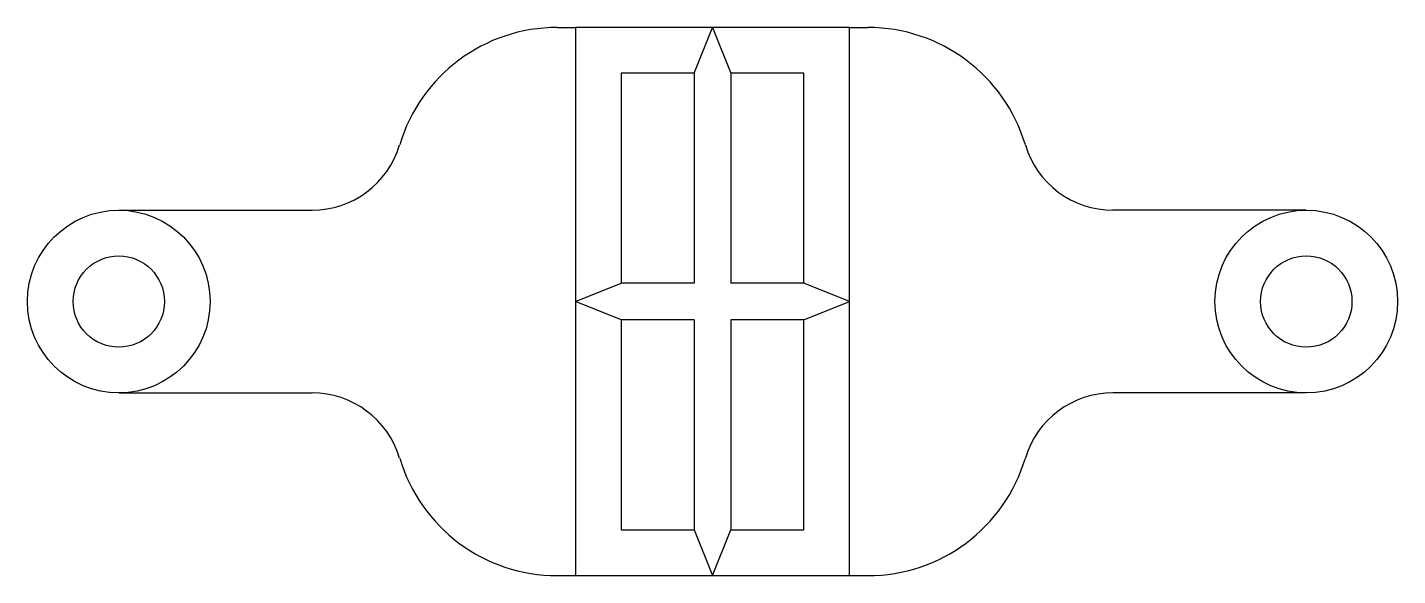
# Model space of a CAD drawing. Header units: millimetres. Extents: x -162 to -12, y 389 to 449.
import ezdxf

# ---------------------------------------------------------------- set-up
doc = ezdxf.new("R2010")
doc.units = ezdxf.units.MM
doc.header["$MEASUREMENT"] = 0

msp = doc.modelspace()

# ---------------------------------------------------------------- linework, layer by layer
for p, q in [((-103.88, 449.33), (-101.88, 449.33)), ((-71.88, 449.33), (-101.88, 449.33)), ((-101.88, 449.33), (-101.88, 389.33)), ((-88.88, 444.33), (-86.88, 449.33)), ((-86.88, 449.33), (-84.88, 444.33)), ((-71.88, 389.33), (-71.88, 449.33)), ((-71.88, 449.33), (-69.88, 449.33)), ((-88.88, 444.33), (-88.88, 421.33)), ((-84.88, 444.33), (-84.88, 421.33)), ((-151.88, 429.33), (-130.72, 429.33)), ((-21.88, 429.33), (-43.05, 429.33)), ((-101.88, 419.33), (-96.88, 421.33)), ((-88.88, 421.33), (-96.88, 421.33)), ((-76.88, 421.33), (-84.88, 421.33)), ((-71.88, 419.33), (-76.88, 421.33)), ((-96.88, 417.33), (-101.88, 419.33)), ((-76.88, 417.33), (-71.88, 419.33)), ((-88.88, 417.33), (-96.88, 417.33)), ((-88.88, 417.33), (-88.88, 394.33)), ((-76.88, 417.33), (-84.88, 417.33)), ((-84.88, 417.33), (-84.88, 394.33)), ((-151.88, 409.33), (-130.72, 409.33)), ((-21.88, 409.33), (-43.05, 409.33)), ((-88.88, 394.33), (-86.88, 389.33)), ((-86.88, 389.33), (-84.88, 394.33)), ((-103.88, 389.33), (-101.88, 389.33)), ((-101.88, 389.33), (-71.88, 389.33)), ((-71.88, 389.33), (-69.88, 389.33))]:
    msp.add_line(p, q)
for points in [[(-88.88, 444.33), (-96.88, 444.33), (-96.88, 421.33)], [(-76.88, 421.33), (-76.88, 444.33), (-84.88, 444.33)], [(-96.88, 417.33), (-96.88, 394.33), (-88.88, 394.33)], [(-84.88, 394.33), (-76.88, 394.33), (-76.88, 417.33)]]:
    msp.add_lwpolyline(points)
for centre, radius in [((-151.88, 419.33), 10), ((-21.88, 419.33), 10), ((-151.88, 419.33), 5), ((-21.88, 419.33), 5)]:
    msp.add_circle(centre, radius)
for centre, radius, start, end in [((-103.88, 431.33), 18, 90, 163.3985), ((-69.88, 431.33), 18, 16.6015, 90), ((-130.72, 439.33), 10, 270, 343.3985), ((-43.05, 439.33), 10, 196.6015, 270), ((-130.72, 399.33), 10, 16.6015, 90), ((-43.05, 399.33), 10, 90, 163.3985), ((-103.88, 407.33), 18, 196.6015, 270), ((-69.88, 407.33), 18, 270, 343.3985)]:
    msp.add_arc(centre, radius, start, end)

doc.saveas('drawing.dxf')
